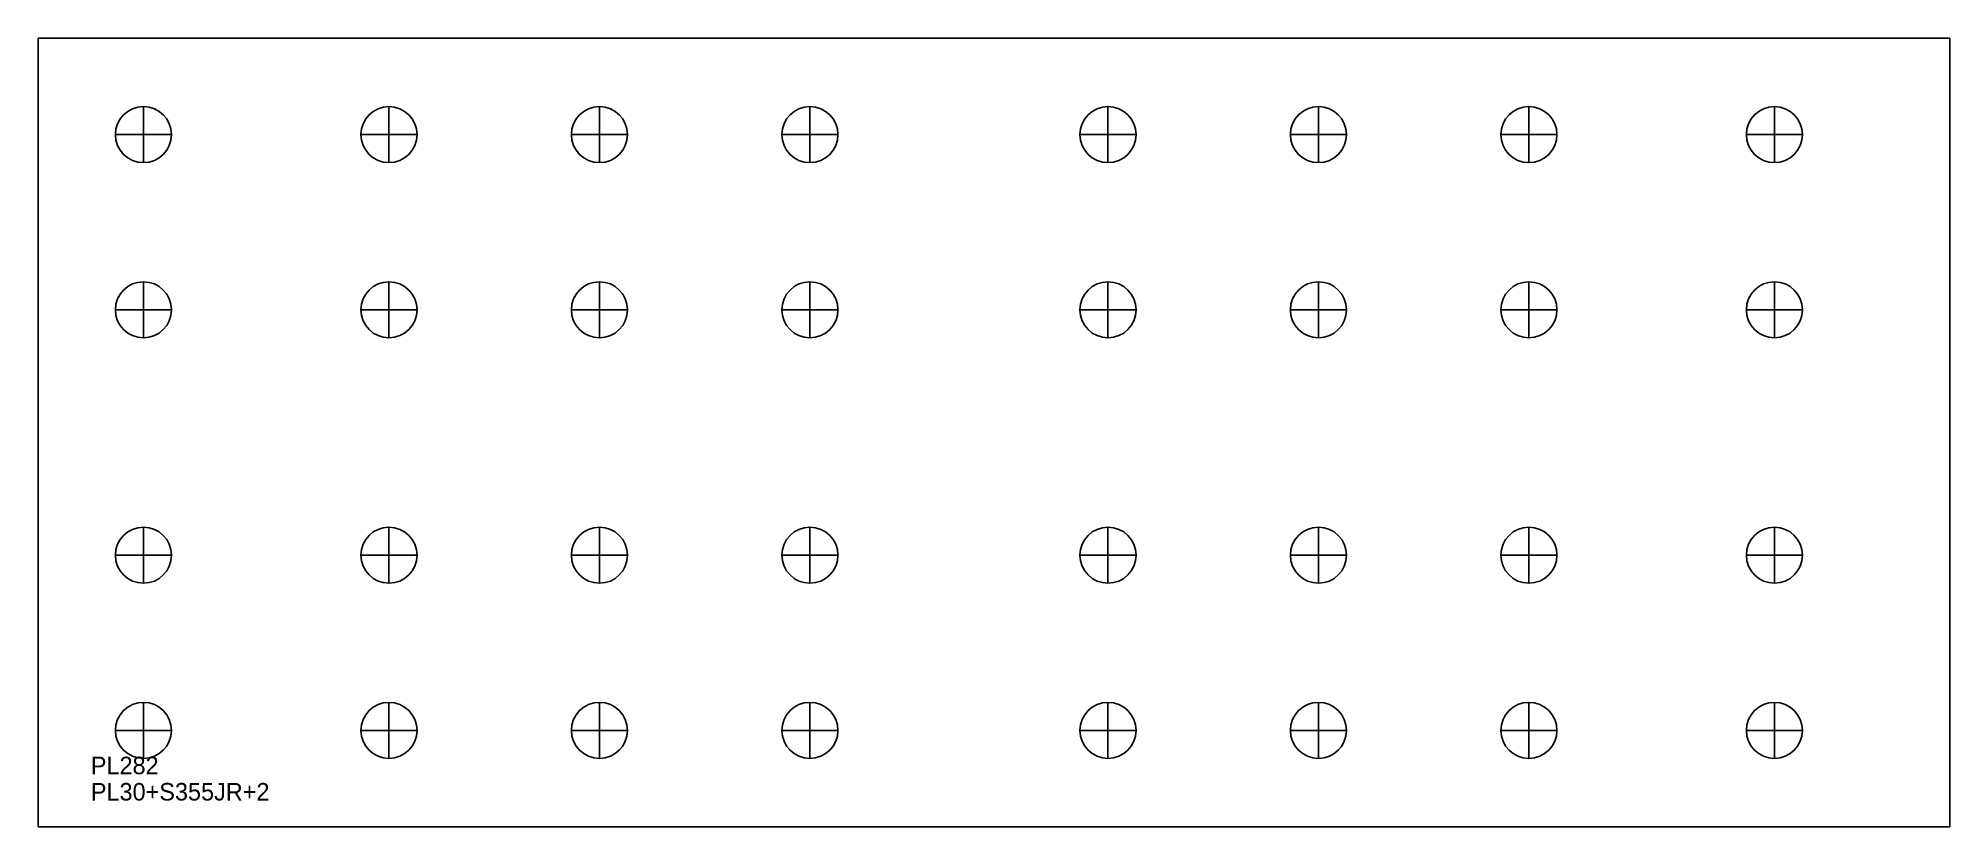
# Model space of a CAD drawing. Extents: x 0 to 1090, y 0 to 450.
import ezdxf

# ---------------------------------------------------------------- set-up
doc = ezdxf.new("R2010")
doc.units = 0
for name, color, linetype in [('30', 7, 'CONTINUOUS'), ('CUT', 7, 'CONTINUOUS'), ('SCRIBE', 3, 'CONTINUOUS'), ('TEXT', 7, 'CONTINUOUS')]:
    doc.layers.add(name, color=color, linetype=linetype)

msp = doc.modelspace()

# ---------------------------------------------------------------- linework, layer by layer
at = {"layer": '30', "color": 7, "linetype": 'CONTINUOUS'}
for p, q in [((60, 379), (60, 411)), ((200, 379), (200, 411)), ((320, 379), (320, 411)), ((440, 379), (440, 411)), ((610, 379), (610, 411)), ((730, 379), (730, 411)), ((850, 379), (850, 411)), ((990, 379), (990, 411)), ((44, 395), (76, 395)), ((184, 395), (216, 395)), ((304, 395), (336, 395)), ((424, 395), (456, 395)), ((594, 395), (626, 395)), ((714, 395), (746, 395)), ((834, 395), (866, 395)), ((974, 395), (1006, 395)), ((60, 279), (60, 311)), ((200, 279), (200, 311)), ((320, 279), (320, 311)), ((440, 279), (440, 311)), ((610, 279), (610, 311)), ((730, 279), (730, 311)), ((850, 279), (850, 311)), ((990, 279), (990, 311)), ((44, 295), (76, 295)), ((184, 295), (216, 295)), ((304, 295), (336, 295)), ((424, 295), (456, 295)), ((594, 295), (626, 295)), ((714, 295), (746, 295)), ((834, 295), (866, 295)), ((974, 295), (1006, 295)), ((60, 139), (60, 171)), ((200, 139), (200, 171)), ((320, 139), (320, 171)), ((440, 139), (440, 171)), ((610, 139), (610, 171)), ((730, 139), (730, 171)), ((850, 139), (850, 171)), ((990, 139), (990, 171)), ((44, 155), (76, 155)), ((184, 155), (216, 155)), ((304, 155), (336, 155)), ((424, 155), (456, 155)), ((594, 155), (626, 155)), ((714, 155), (746, 155)), ((834, 155), (866, 155)), ((974, 155), (1006, 155)), ((60, 39), (60, 71)), ((200, 39), (200, 71)), ((320, 39), (320, 71)), ((440, 39), (440, 71)), ((610, 39), (610, 71)), ((730, 39), (730, 71)), ((850, 39), (850, 71)), ((990, 39), (990, 71)), ((44, 55), (76, 55)), ((184, 55), (216, 55)), ((304, 55), (336, 55)), ((424, 55), (456, 55)), ((594, 55), (626, 55)), ((714, 55), (746, 55)), ((834, 55), (866, 55)), ((974, 55), (1006, 55))]:
    msp.add_line(p, q, dxfattribs=at)
for points in [[(60, 411, 1), (60, 379, 1)], [(200, 411, 1), (200, 379, 1)], [(320, 411, 1), (320, 379, 1)], [(440, 411, 1), (440, 379, 1)], [(610, 411, 1), (610, 379, 1)], [(730, 411, 1), (730, 379, 1)], [(850, 411, 1), (850, 379, 1)], [(990, 411, 1), (990, 379, 1)], [(60, 311, 1), (60, 279, 1)], [(200, 311, 1), (200, 279, 1)], [(320, 311, 1), (320, 279, 1)], [(440, 311, 1), (440, 279, 1)], [(610, 311, 1), (610, 279, 1)], [(730, 311, 1), (730, 279, 1)], [(850, 311, 1), (850, 279, 1)], [(990, 311, 1), (990, 279, 1)], [(60, 171, 1), (60, 139, 1)], [(200, 171, 1), (200, 139, 1)], [(320, 171, 1), (320, 139, 1)], [(440, 171, 1), (440, 139, 1)], [(610, 171, 1), (610, 139, 1)], [(730, 171, 1), (730, 139, 1)], [(850, 171, 1), (850, 139, 1)], [(990, 171, 1), (990, 139, 1)], [(60, 71, 1), (60, 39, 1)], [(200, 71, 1), (200, 39, 1)], [(320, 71, 1), (320, 39, 1)], [(440, 71, 1), (440, 39, 1)], [(610, 71, 1), (610, 39, 1)], [(730, 71, 1), (730, 39, 1)], [(850, 71, 1), (850, 39, 1)], [(990, 71, 1), (990, 39, 1)]]:
    msp.add_lwpolyline(points, format="xyb", close=True, dxfattribs=at)
at = {"layer": 'CUT', "color": 7, "linetype": 'CONTINUOUS'}
msp.add_lwpolyline([(0, 0), (0, 450), (1090, 450), (1090, 0)], close=True, dxfattribs=at)

# ---------------------------------------------------------------- texts
at = {"layer": 'SCRIBE', "color": 3}
msp.add_text('PL282', height=10, dxfattribs=at).set_placement((30, 30))
at = {"layer": 'TEXT', "color": 7}
msp.add_text('PL30+S355JR+2', height=10, dxfattribs=at).set_placement((30, 15))

doc.saveas('drawing.dxf')
